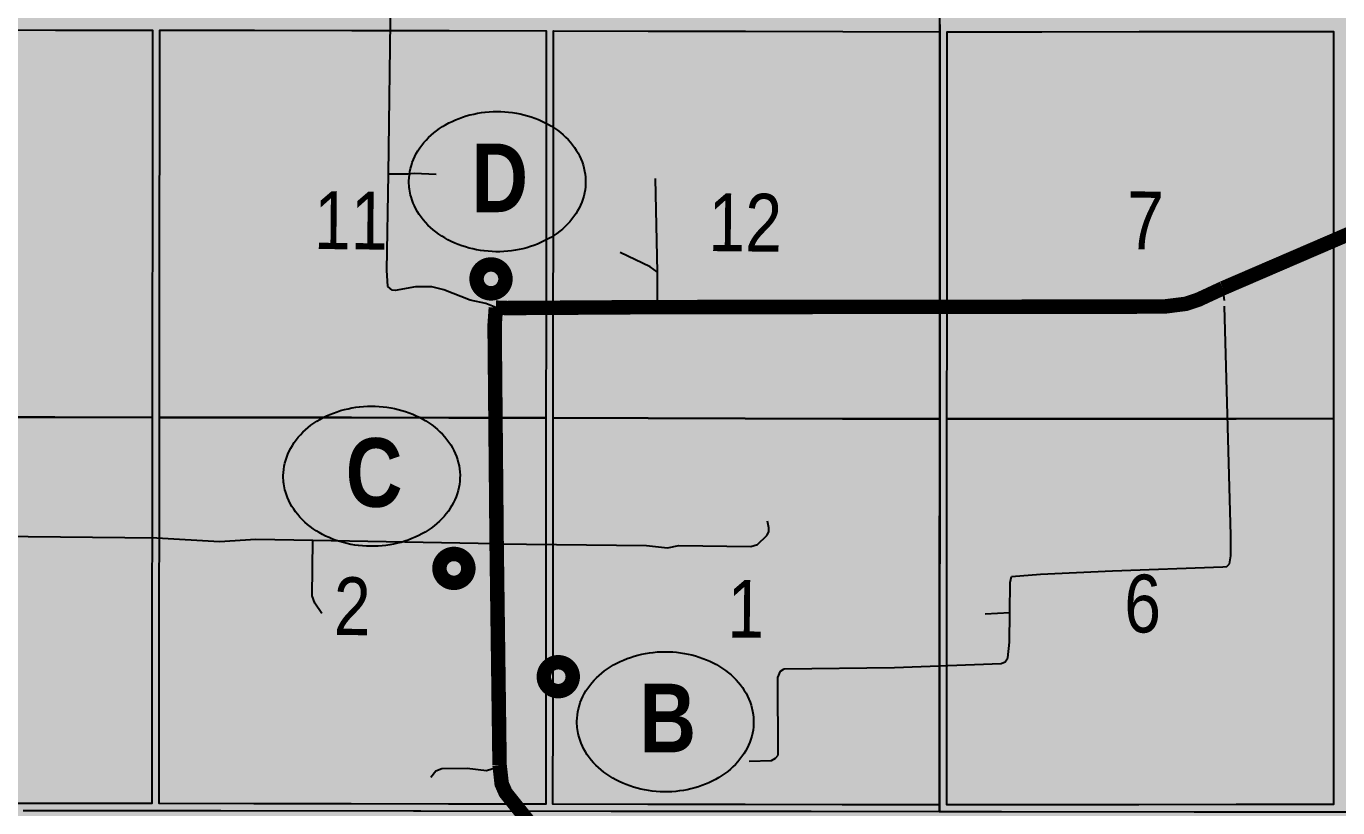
# Model space of a CAD drawing. Extents: x 570482 to 581403, y 6264409 to 6273171.
# Drawn here: x 570683.6 to 570864.8, y 6270778.8 to 6270886.8 of the extents above; entities that cross this region are included whole.
import ezdxf
from ezdxf.enums import TextEntityAlignment as Align

# ---------------------------------------------------------------- set-up
doc = ezdxf.new("R2010")
doc.units = 0
doc.header["$LTSCALE"] = 5
doc.linetypes.add('DASHED2', pattern=[9.525, 6.35, -3.175])
for name, color, linetype in [('P-PROPOSED', 10, 'Continuous'), ('RoadSeg', 57, 'DASHED2'), ('Townships', 57, 'Continuous')]:
    doc.layers.add(name, color=color, linetype=linetype)
doc.layers.add('ROUTE-MAP-BACKGROUND-H', color=7, linetype='Continuous', true_color=0xf0ebff)
doc.layers.add('Sections', color=7, linetype='Continuous', true_color=0x13f661)
doc.styles.add('120', font='ARIALN.TTF', dxfattribs={"height": 13})
doc.styles.add('BOLD', font='ARIALNB.TTF')

# ---------------------------------------------------------------- blocks, each defined once
blk = doc.blocks.new('Route_Letters')
h = blk.add_hatch(color=255)
h.dxf.hatch_style = 1
edge = h.paths.add_edge_path()
edge.add_ellipse((-0.12, 0.46), major_axis=(-11.97, 0), ratio=0.789318, start_angle=0, end_angle=360)
at = {"color": 5}
blk.add_open_spline([(-12.34, 0.46), (-12.34, -0.25), (-12.24, -0.97), (-11.72, -2.79), (-11.14, -3.88), (-9.56, -5.81), (-8.54, -6.66), (-6.22, -8.02), (-4.9, -8.54), (-2.12, -9.17), (-0.66, -9.3), (2.22, -9.13), (3.64, -8.84), (6.27, -7.89), (7.48, -7.22), (9.54, -5.6), (10.38, -4.64), (11.6, -2.54), (11.97, -1.4), (12.18, 0.91), (12.02, 2.08), (11.2, 4.3), (10.54, 5.35), (8.8, 7.2), (7.72, 7.99), (5.29, 9.24), (3.93, 9.68), (1.11, 10.18), (-0.35, 10.23), (-3.22, 9.91), (-4.61, 9.55), (-7.16, 8.47), (-8.32, 7.75), (-10.24, 6.02), (-11, 5.02), (-12.05, 2.86), (-12.32, 1.7), (-12.34, 0.52), (-12.34, 0.49), (-12.34, 0.46)], degree=3, knots=[0, 0, 0, 0, 0.219529, 0.219529, 0.575727, 0.575727, 0.931924, 0.931924, 1.288121, 1.288121, 1.644318, 1.644318, 2.000515, 2.000515, 2.356712, 2.356712, 2.712909, 2.712909, 3.069107, 3.069107, 3.425304, 3.425304, 3.781501, 3.781501, 4.137698, 4.137698, 4.493895, 4.493895, 4.850092, 4.850092, 5.20629, 5.20629, 5.562487, 5.562487, 5.918684, 5.918684, 6.274881, 6.274881, 6.283185, 6.283185, 6.283185, 6.283185], dxfattribs=at)
at = {"color": 14, "style": 'BOLD'}
blk.add_attdef('A', text='', height=9.5, dxfattribs=at).set_placement((0.22, 0.98), align=Align.MIDDLE)
blk = doc.blocks.new('AA')
at = {"const_width": 4}
blk.add_lwpolyline([(-1, 0, 1), (1, 0, 1)], format="xyb", close=True, dxfattribs=at)
blk.add_circle((0, 0), 2)

msp = doc.modelspace()

# ---------------------------------------------------------------- hatches: boundary and pattern name
at = {"layer": 'ROUTE-MAP-BACKGROUND-H'}
h = msp.add_hatch(color=256, dxfattribs=at)
h.dxf.hatch_style = 1
h.paths.add_polyline_path([(571171.112, 6270453.937), (571171.532, 6270781.165), (571139.113, 6270781.063), (571139.013, 6270832.812), (571138.478, 6271104.55), (570482.402, 6271104.607), (570481.546, 6270777.122), (570519.672, 6270776.969), (570518.91, 6270453.936), (570899.088, 6270453.629), (571061.346, 6270453.809)])

# ---------------------------------------------------------------- linework, layer by layer
at = {"layer": 'P-PROPOSED', "color": 90, "const_width": 1.998, "flags": 128}
for points in [[(570848.961, 6270850.583), (570870.608, 6270859.919), (570908.275, 6270876.317), (570907.695, 6270877.458), (570907.349, 6270878.728), (570907.04, 6270884.323), (570906.351, 6270891.156), (570906.039, 6270906.934), (570905.253, 6270930.473)], [(570748.488, 6270847.906), (570750.084, 6270847.847), (570770.818, 6270847.98), (570840.834, 6270848.052), (570843.868, 6270848.436), (570845.642, 6270849.039), (570848.961, 6270850.583)], [(570749.002, 6270784.673), (570748.595, 6270815.26), (570748.315, 6270845.446), (570748.488, 6270847.906)], [(570753.557, 6270776.181), (570749.838, 6270780.833), (570749.293, 6270782.073), (570749.002, 6270784.673)]]:
    msp.add_lwpolyline(points, dxfattribs=at)
at = {"layer": 'RoadSeg'}
for p, q in [((570770.829, 6270852.805), (570770.538, 6270865.754)), ((570770.818, 6270847.98), (570770.829, 6270852.805)), ((570748.595, 6270815.26), (570723.178, 6270815.703)), ((570816.092, 6270805.59), (570819.522, 6270805.767))]:
    msp.add_line(p, q, dxfattribs=at)
for points in [[(570733.644, 6270866.38), (570733.986, 6270891.798), (570733.897, 6270894.528)], [(570748.488, 6270847.906), (570747.1, 6270848.494), (570744.944, 6270848.961), (570741.306, 6270850.351), (570739.649, 6270850.777), (570737.386, 6270850.78), (570734.583, 6270850.26), (570734.151, 6270850.333), (570733.56, 6270850.842), (570733.43, 6270853.073), (570733.644, 6270866.38)], [(570740.231, 6270866.308), (570737.206, 6270866.456), (570736.339, 6270866.337), (570733.644, 6270866.38)], [(570770.829, 6270852.805), (570769.809, 6270853.553), (570765.649, 6270855.55)], [(570819.522, 6270805.767), (570819.556, 6270809.926), (570819.768, 6270810.722), (570823.767, 6270811.057), (570833.691, 6270811.529), (570848.941, 6270812.083), (570849.508, 6270812.14), (570849.88, 6270812.5), (570850.063, 6270813.595), (570850.042, 6270816.391), (570849.167, 6270848.883), (570848.961, 6270850.583)], [(570748.595, 6270815.26), (570769.323, 6270815.027), (570772.213, 6270814.681), (570773.782, 6270815.022), (570783.729, 6270814.862), (570784.666, 6270815.179), (570785.95, 6270816.39), (570786.225, 6270816.918), (570786.234, 6270817.483), (570786.016, 6270818.385)], [(570723.178, 6270815.703), (570715.294, 6270815.829), (570710.297, 6270815.51), (570701.62, 6270816.016), (570660.065, 6270816.518), (570656.365, 6270816.145), (570652.38, 6270816.641), (570640.002, 6270816.741)], [(570724.447, 6270805.599), (570723.472, 6270807.046), (570723.123, 6270808.083), (570723.178, 6270815.703)], [(570783.519, 6270785.216), (570786.582, 6270785.3), (570787.152, 6270785.623), (570787.492, 6270786.05), (570787.465, 6270796.766), (570787.812, 6270797.659), (570788.349, 6270797.95), (570803.56, 6270798.171), (570818.311, 6270798.699), (570818.88, 6270798.956), (570819.255, 6270799.482), (570819.456, 6270801.676), (570819.522, 6270805.767)], [(570739.491, 6270782.996), (570740.17, 6270783.883), (570741.007, 6270784.202), (570744.502, 6270784.246), (570747.192, 6270783.903), (570748.798, 6270784.443), (570749.002, 6270784.673)]]:
    msp.add_lwpolyline(points, dxfattribs=at)
at = {"layer": 'Sections', "color": 8}
for points in [[(570660.677, 6270832.798), (570647.573, 6270832.816), (570647.593, 6270846.197), (570647.612, 6270859.578), (570647.632, 6270872.959), (570647.651, 6270886.34), (570660.749, 6270886.322), (570674.183, 6270886.303), (570687.616, 6270886.284), (570701.049, 6270886.265), (570701.034, 6270872.884), (570701.02, 6270859.503), (570701.005, 6270846.122), (570700.991, 6270832.74), (570687.553, 6270832.76), (570674.115, 6270832.779)], [(570715.098, 6270832.72), (570701.994, 6270832.739), (570702.009, 6270846.12), (570702.023, 6270859.501), (570702.038, 6270872.882), (570702.052, 6270886.263), (570715.15, 6270886.245), (570728.584, 6270886.226), (570742.017, 6270886.207), (570755.45, 6270886.188), (570755.44, 6270872.807), (570755.431, 6270859.426), (570755.421, 6270846.044), (570755.412, 6270832.663), (570741.974, 6270832.682), (570728.536, 6270832.701)], [(570769.519, 6270832.625), (570756.415, 6270832.661), (570756.425, 6270846.042), (570756.434, 6270859.423), (570756.444, 6270872.804), (570756.453, 6270886.185), (570769.552, 6270886.149), (570782.985, 6270886.112), (570796.419, 6270886.075), (570809.852, 6270886.039), (570809.847, 6270872.658), (570809.843, 6270859.276), (570809.838, 6270845.895), (570809.833, 6270832.514), (570796.395, 6270832.551), (570782.957, 6270832.588)], [(570823.941, 6270832.526), (570810.837, 6270832.515), (570810.841, 6270845.896), (570810.846, 6270859.277), (570810.851, 6270872.658), (570810.856, 6270886.04), (570823.955, 6270886.051), (570837.39, 6270886.062), (570850.824, 6270886.074), (570864.259, 6270886.085), (570864.259, 6270872.704), (570864.26, 6270859.323), (570864.26, 6270845.941), (570864.26, 6270832.56), (570850.821, 6270832.549), (570837.381, 6270832.537)], [(570660.604, 6270779.391), (570647.496, 6270779.41), (570647.516, 6270792.732), (570647.535, 6270806.054), (570647.554, 6270819.435), (570647.573, 6270832.816), (570660.677, 6270832.798), (570674.115, 6270832.779), (570687.553, 6270832.76), (570700.991, 6270832.74), (570700.976, 6270819.359), (570700.962, 6270805.978), (570700.948, 6270792.656), (570700.933, 6270779.334), (570687.49, 6270779.353), (570674.047, 6270779.372)], [(570715.045, 6270779.314), (570701.937, 6270779.333), (570701.951, 6270792.655), (570701.966, 6270805.977), (570701.98, 6270819.358), (570701.994, 6270832.739), (570715.098, 6270832.72), (570728.536, 6270832.701), (570741.974, 6270832.682), (570755.412, 6270832.663), (570755.402, 6270819.282), (570755.393, 6270805.901), (570755.383, 6270792.579), (570755.374, 6270779.257), (570741.931, 6270779.276), (570728.488, 6270779.295)], [(570769.485, 6270779.232), (570756.377, 6270779.255), (570756.387, 6270792.577), (570756.396, 6270805.898), (570756.406, 6270819.279), (570756.415, 6270832.661), (570769.519, 6270832.625), (570782.957, 6270832.588), (570796.395, 6270832.551), (570809.833, 6270832.514), (570809.828, 6270819.133), (570809.823, 6270805.752), (570809.819, 6270792.457), (570809.814, 6270779.162), (570796.371, 6270779.185), (570782.928, 6270779.209)], [(570823.927, 6270779.174), (570810.817, 6270779.163), (570810.822, 6270792.458), (570810.827, 6270805.753), (570810.832, 6270819.134), (570810.837, 6270832.515), (570823.941, 6270832.526), (570837.381, 6270832.537), (570850.821, 6270832.549), (570864.26, 6270832.56), (570864.261, 6270819.179), (570864.261, 6270805.797), (570864.261, 6270792.502), (570864.261, 6270779.207), (570850.817, 6270779.196), (570837.372, 6270779.185)]]:
    msp.add_lwpolyline(points, close=True, dxfattribs=at)
at = {"layer": 'Townships'}
for points in [[(570872.31, 6270778.169), (570845.999, 6270778.138), (570844.995, 6270778.137), (570818.354, 6270778.182), (570809.813, 6270778.196), (570809.814, 6270779.162), (570809.823, 6270805.752), (570809.833, 6270832.514), (570809.843, 6270859.276), (570809.852, 6270886.039), (570809.852, 6270887.042), (570809.862, 6270913.47), (570809.871, 6270940.232), (570809.88, 6270966.994), (570809.889, 6270993.757), (570809.889, 6270994.76), (570809.898, 6271021.188), (570809.907, 6271047.95), (570809.917, 6271074.714), (570809.927, 6271101.479), (570810.93, 6271101.48), (570837.423, 6271101.504), (570864.251, 6271101.528), (570865.254, 6271101.528)], [(570809.852, 6270887.042), (570809.852, 6270886.039), (570809.843, 6270859.276), (570809.833, 6270832.514), (570809.823, 6270805.752), (570809.814, 6270779.162), (570809.813, 6270778.196), (570792.049, 6270778.226), (570791.045, 6270778.228), (570764.405, 6270778.26), (570738.1, 6270778.292), (570737.096, 6270778.294), (570710.456, 6270778.326), (570684.151, 6270778.358), (570683.147, 6270778.359)]]:
    msp.add_lwpolyline(points, dxfattribs=at)

# ---------------------------------------------------------------- block references
at = {"xscale": 0.9991538570965635, "yscale": 0.9991538570965635, "zscale": 0.9991538570965635}
for p, values in [((570748.805, 6270864.869), {'A': 'D'}), ((570731.44, 6270824.137), {'A': 'C'}), ((570772.023, 6270790.186), {'A': 'B'})]:
    msp.add_blockref('Route_Letters', p, dxfattribs=at).add_auto_attribs(values)
for p in [(570747.82, 6270851.876), (570742.691, 6270811.856), (570757.116, 6270796.884)]:
    msp.add_blockref('AA', p, dxfattribs=at)

# ---------------------------------------------------------------- texts
at = {"layer": 'RoadSeg', "style": '120'}
for s, height, p in [('11', 7.9898, (570723.323, 6270856.017)), ('7', 7.99, (570835.671, 6270855.996)), ('12', 7.9898, (570777.822, 6270855.725)), ('2', 7.99, (570726.058, 6270802.657)), ('1', 7.99, (570780.449, 6270802.3)), ('6', 7.99, (570835.301, 6270803.028))]:
    msp.add_text(s, height=height, rotation=359.45036, dxfattribs=at).set_placement(p)

doc.saveas('drawing.dxf')
